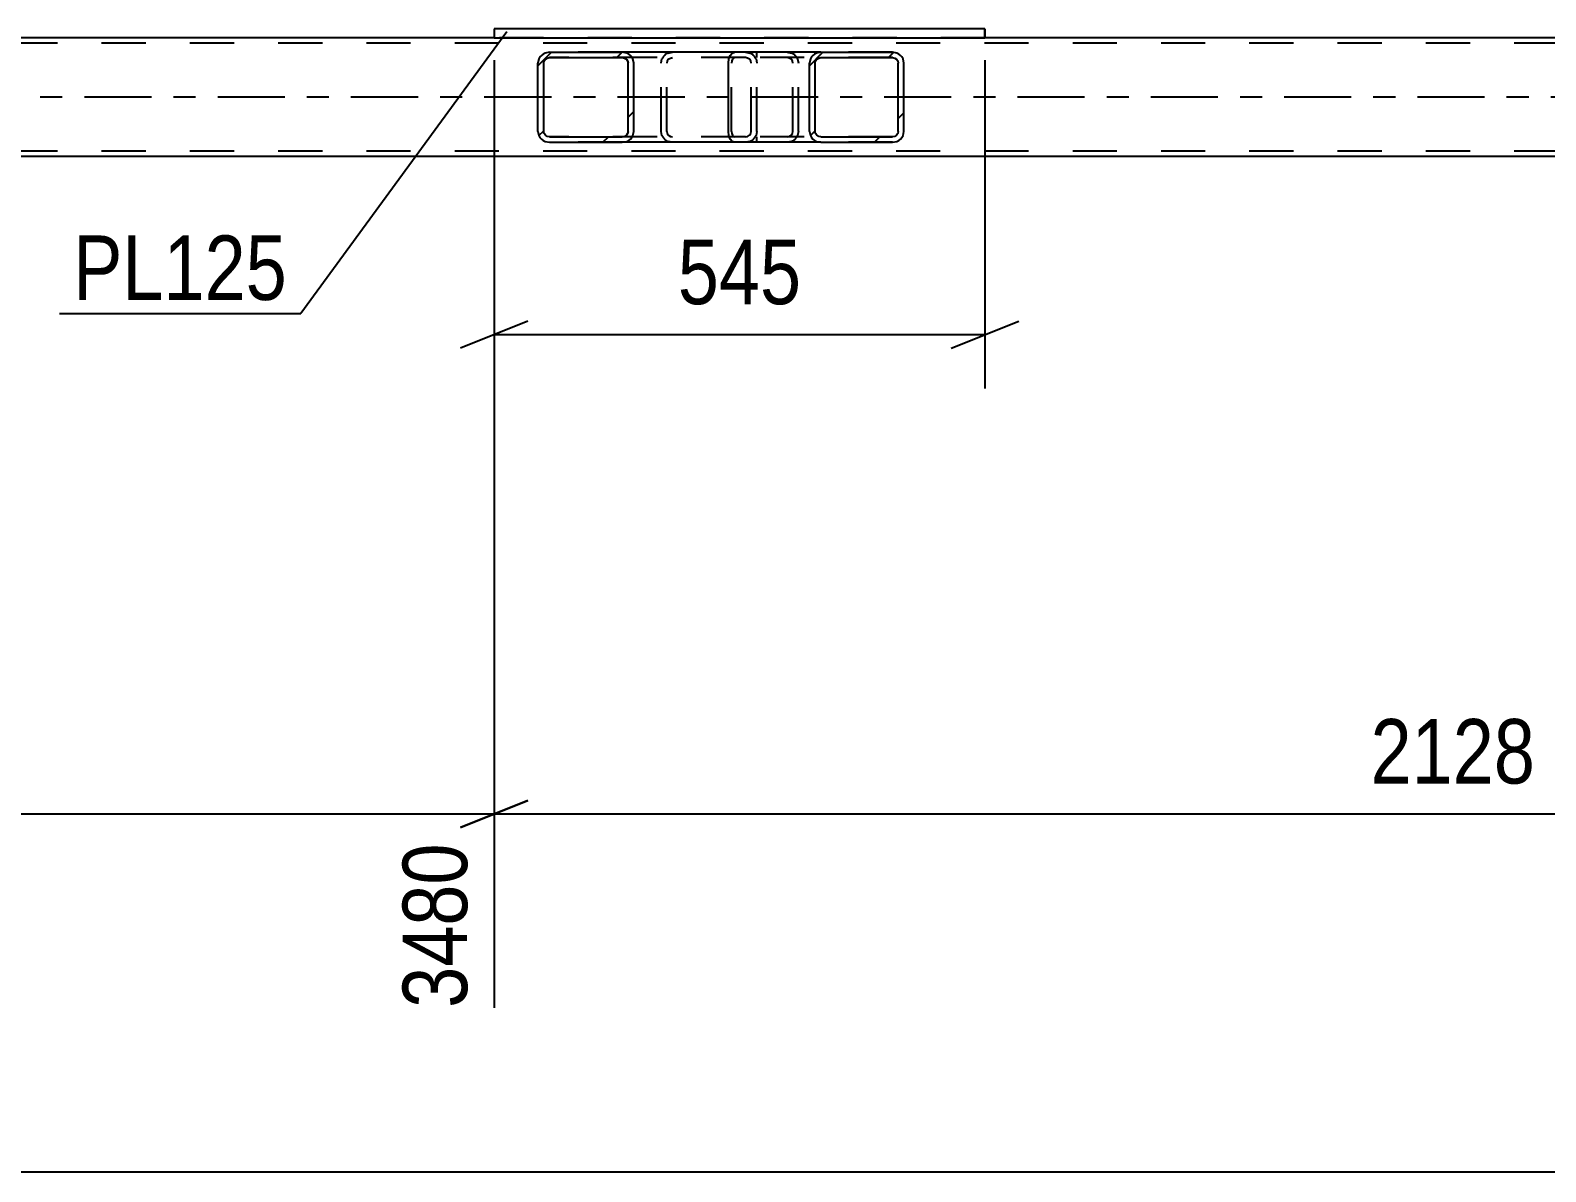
# Model space of a CAD drawing. Header units: millimetres. Extents: x -832 to 357, y -842 to -1.
# Drawn here: x -672.9 to -605.6, y -566.5 to -515.8 of the extents above; entities that cross this region are included whole.
import ezdxf

# ---------------------------------------------------------------- set-up
doc = ezdxf.new("R2010")
doc.units = ezdxf.units.MM
doc.linetypes.add('DXK_LINE_DOT2', pattern=[3.9198, 1.9599, -1.9599])
doc.linetypes.add('DXK_LINE_DOT3', pattern=[5.9187, 2.979, -0.9799, 0.9799, -0.9799])
doc.styles.add('Arial Narrow', font='ARIALN.TTF', dxfattribs={"height": 0.2})

# ---------------------------------------------------------------- blocks, each defined once
blk = doc.blocks.new('Part-570388851-8277 - 8256')
at = {"linetype": 'Continuous'}
h = blk.add_hatch(dxfattribs=at)
h.set_pattern_fill('', scale=0.7, style=0, pattern_type=0)
h.set_pattern_definition([(45, (-650.3363, -520.5065), (-1.57154, 1.57154), [])])
h.paths.add_polyline_path([(-650.375, -520.323), (-650.336, -520.507), (-650.226, -520.662), (-650.06, -520.766), (-649.864, -520.803), (-646.629, -520.803), (-646.434, -520.766), (-646.268, -520.662), (-646.157, -520.507), (-646.118, -520.323), (-646.118, -517.283), (-646.157, -517.099), (-646.268, -516.943), (-646.434, -516.839), (-646.629, -516.803), (-649.864, -516.803), (-650.06, -516.839), (-650.226, -516.943), (-650.336, -517.099), (-650.375, -517.283)])
h.paths.add_polyline_path([(-650.1, -517.191), (-650.045, -517.113), (-649.962, -517.061), (-649.864, -517.043), (-646.629, -517.043), (-646.532, -517.061), (-646.449, -517.113), (-646.393, -517.191), (-646.374, -517.283), (-646.374, -520.323), (-646.393, -520.415), (-646.449, -520.493), (-646.532, -520.545), (-646.629, -520.563), (-649.864, -520.563), (-649.962, -520.545), (-650.045, -520.493), (-650.1, -520.415), (-650.12, -520.323), (-650.12, -517.283)])
at = {"color": 2, "linetype": 'Continuous'}
for p, q in [((-650.336, -517.099), (-650.375, -517.283)), ((-650.375, -520.323), (-650.375, -517.283)), ((-650.12, -517.283), (-650.1, -517.191)), ((-650.12, -520.323), (-650.12, -517.283)), ((-650.1, -517.191), (-650.045, -517.113)), ((-649.864, -516.803), (-650.06, -516.839)), ((-650.045, -517.113), (-649.962, -517.061)), ((-649.962, -517.061), (-649.864, -517.043)), ((-649.864, -516.803), (-646.629, -516.803)), ((-649.864, -517.043), (-646.629, -517.043)), ((-641.646, -516.803), (-646.629, -516.803)), ((-646.434, -516.839), (-646.629, -516.803)), ((-646.629, -517.043), (-646.532, -517.061)), ((-646.532, -517.061), (-646.449, -517.113)), ((-646.449, -517.113), (-646.393, -517.191)), ((-646.393, -517.191), (-646.374, -517.283)), ((-646.374, -520.323), (-646.374, -517.283)), ((-646.118, -517.283), (-646.157, -517.099)), ((-646.118, -520.323), (-646.118, -517.283)), ((-650.375, -520.323), (-650.336, -520.507)), ((-650.1, -520.415), (-650.12, -520.323)), ((-650.045, -520.493), (-650.1, -520.415)), ((-649.962, -520.545), (-650.045, -520.493)), ((-649.864, -520.563), (-649.962, -520.545)), ((-649.864, -520.563), (-646.629, -520.563)), ((-646.532, -520.545), (-646.629, -520.563)), ((-646.449, -520.493), (-646.532, -520.545)), ((-646.393, -520.415), (-646.449, -520.493)), ((-646.374, -520.323), (-646.393, -520.415)), ((-646.157, -520.507), (-646.118, -520.323)), ((-650.06, -520.766), (-649.864, -520.803)), ((-649.864, -520.803), (-646.629, -520.803)), ((-646.629, -520.803), (-646.434, -520.766)), ((-641.646, -520.803), (-646.629, -520.803))]:
    blk.add_line(p, q, dxfattribs=at)
at = {"color": 7, "linetype": 'DXK_LINE_DOT2'}
for p, q in [((-646.629, -516.803), (-649.864, -516.803)), ((-641.164, -517.043), (-649.864, -517.043)), ((-644.91, -517.283), (-644.871, -517.099)), ((-644.91, -520.323), (-644.91, -517.283)), ((-644.635, -517.191), (-644.654, -517.283)), ((-644.654, -520.323), (-644.654, -517.283)), ((-644.58, -517.113), (-644.635, -517.191)), ((-644.595, -516.839), (-644.399, -516.803)), ((-644.58, -517.113), (-644.557, -517.099)), ((-644.557, -517.099), (-644.497, -517.061)), ((-644.497, -517.061), (-644.399, -517.043)), ((-641.164, -516.803), (-641.646, -516.803)), ((-641.164, -516.803), (-640.969, -516.839)), ((-641.066, -517.061), (-641.164, -517.043)), ((-640.983, -517.113), (-641.066, -517.061)), ((-640.928, -517.191), (-640.983, -517.113)), ((-640.909, -517.283), (-640.928, -517.191)), ((-640.909, -520.323), (-640.909, -517.283)), ((-640.692, -517.099), (-640.653, -517.283)), ((-640.653, -520.323), (-640.653, -517.283)), ((-641.164, -520.563), (-649.864, -520.563)), ((-644.871, -520.507), (-644.91, -520.323)), ((-644.654, -520.323), (-644.635, -520.415)), ((-644.635, -520.415), (-644.58, -520.493)), ((-644.58, -520.493), (-644.557, -520.507)), ((-644.557, -520.507), (-644.497, -520.545)), ((-644.497, -520.545), (-644.399, -520.563)), ((-641.164, -520.563), (-641.066, -520.545)), ((-641.066, -520.545), (-640.983, -520.493)), ((-640.983, -520.493), (-640.928, -520.415)), ((-640.928, -520.415), (-640.909, -520.323)), ((-640.653, -520.323), (-640.692, -520.507)), ((-646.629, -520.803), (-649.864, -520.803)), ((-644.399, -520.803), (-644.595, -520.766)), ((-641.164, -520.803), (-641.646, -520.803)), ((-640.969, -520.766), (-641.164, -520.803))]:
    blk.add_line(p, q, dxfattribs=at)
at = {"color": 2, "linetype": 'Continuous'}
for centre, start, end in [((-649.884, -517.304), 110.75831, 155.68003), ((-646.61, -517.304), 24.31997, 69.24169), ((-649.884, -520.302), 204.31997, 249.24169), ((-646.61, -520.302), 290.75831, 335.68003)]:
    blk.add_arc(centre, 0.496, start, end, dxfattribs=at)
at = {"color": 7, "linetype": 'DXK_LINE_DOT2'}
for centre, start, end in [((-644.419, -517.304), 110.75831, 155.68004), ((-641.144, -517.304), 24.31996, 69.24169), ((-644.419, -520.302), 204.31996, 249.24169), ((-641.144, -520.302), 290.75831, 335.68004)]:
    blk.add_arc(centre, 0.496, start, end, dxfattribs=at)
blk = doc.blocks.new('Part-570388851-8420 - 8256')
at = {"linetype": 'Continuous'}
h = blk.add_hatch(dxfattribs=at)
h.set_pattern_fill('', scale=0.7, style=0, pattern_type=0)
h.set_pattern_definition([(45, (-638.2796, -520.5065), (-1.57154, 1.57154), [])])
h.paths.add_polyline_path([(-638.318, -520.323), (-638.28, -520.507), (-638.171, -520.662), (-638.007, -520.766), (-637.815, -520.803), (-634.631, -520.803), (-634.438, -520.766), (-634.275, -520.662), (-634.166, -520.507), (-634.128, -520.323), (-634.128, -517.283), (-634.166, -517.099), (-634.275, -516.943), (-634.438, -516.839), (-634.631, -516.803), (-637.815, -516.803), (-638.007, -516.839), (-638.171, -516.943), (-638.28, -517.099), (-638.318, -517.283)])
h.paths.add_polyline_path([(-638.047, -517.191), (-637.993, -517.113), (-637.911, -517.061), (-637.815, -517.043), (-634.631, -517.043), (-634.535, -517.061), (-634.453, -517.113), (-634.399, -517.191), (-634.379, -517.283), (-634.379, -520.323), (-634.399, -520.415), (-634.453, -520.493), (-634.535, -520.545), (-634.631, -520.563), (-637.815, -520.563), (-637.911, -520.545), (-637.993, -520.493), (-638.047, -520.415), (-638.066, -520.323), (-638.066, -517.283)])
at = {"color": 2, "linetype": 'Continuous'}
for p, q in [((-641.916, -517.283), (-641.896, -517.099)), ((-641.916, -520.323), (-641.916, -517.283)), ((-641.896, -517.099), (-641.837, -516.943)), ((-641.837, -516.943), (-641.749, -516.839)), ((-641.749, -516.839), (-641.646, -516.803)), ((-637.815, -516.803), (-641.646, -516.803)), ((-638.28, -517.099), (-638.318, -517.283)), ((-638.318, -520.323), (-638.318, -517.283)), ((-638.066, -517.283), (-638.047, -517.191)), ((-638.066, -520.323), (-638.066, -517.283)), ((-638.047, -517.191), (-637.993, -517.113)), ((-637.815, -516.803), (-638.007, -516.839)), ((-637.993, -517.113), (-637.911, -517.061)), ((-637.911, -517.061), (-637.815, -517.043)), ((-637.815, -516.803), (-634.631, -516.803)), ((-637.815, -517.043), (-634.631, -517.043)), ((-634.438, -516.839), (-634.631, -516.803)), ((-634.631, -517.043), (-634.535, -517.061)), ((-634.535, -517.061), (-634.453, -517.113)), ((-634.453, -517.113), (-634.399, -517.191)), ((-634.399, -517.191), (-634.379, -517.283)), ((-634.379, -520.323), (-634.379, -517.283)), ((-634.128, -517.283), (-634.166, -517.099)), ((-634.128, -520.323), (-634.128, -517.283)), ((-641.896, -520.507), (-641.916, -520.323)), ((-641.837, -520.662), (-641.896, -520.507)), ((-641.749, -520.766), (-641.837, -520.662)), ((-638.318, -520.323), (-638.28, -520.507)), ((-638.047, -520.415), (-638.066, -520.323)), ((-637.993, -520.493), (-638.047, -520.415)), ((-637.911, -520.545), (-637.993, -520.493)), ((-637.815, -520.563), (-637.911, -520.545)), ((-637.815, -520.563), (-634.631, -520.563)), ((-634.535, -520.545), (-634.631, -520.563)), ((-634.453, -520.493), (-634.535, -520.545)), ((-634.399, -520.415), (-634.453, -520.493)), ((-634.379, -520.323), (-634.399, -520.415)), ((-634.166, -520.507), (-634.128, -520.323)), ((-641.646, -520.803), (-641.749, -520.766)), ((-637.815, -520.803), (-641.646, -520.803)), ((-638.007, -520.766), (-637.815, -520.803)), ((-637.815, -520.803), (-634.631, -520.803)), ((-634.631, -520.803), (-634.438, -520.766))]:
    blk.add_line(p, q, dxfattribs=at)
at = {"color": 7, "linetype": 'DXK_LINE_DOT2'}
for p, q in [((-641.771, -517.191), (-641.781, -517.283)), ((-641.781, -520.323), (-641.781, -517.283)), ((-641.741, -517.113), (-641.771, -517.191)), ((-641.697, -517.061), (-641.741, -517.113)), ((-641.646, -517.043), (-641.697, -517.061)), ((-634.631, -517.043), (-641.646, -517.043)), ((-640.653, -517.043), (-640.653, -516.803)), ((-639.311, -516.803), (-639.119, -516.839)), ((-639.215, -517.061), (-639.311, -517.043)), ((-639.133, -517.113), (-639.215, -517.061)), ((-639.079, -517.191), (-639.133, -517.113)), ((-639.06, -517.283), (-639.079, -517.191)), ((-639.06, -520.323), (-639.06, -517.283)), ((-638.847, -517.099), (-638.808, -517.283)), ((-638.808, -520.323), (-638.808, -517.283)), ((-634.631, -516.803), (-637.815, -516.803)), ((-641.781, -520.323), (-641.771, -520.415)), ((-641.771, -520.415), (-641.741, -520.493)), ((-641.741, -520.493), (-641.697, -520.545)), ((-641.697, -520.545), (-641.646, -520.563)), ((-634.631, -520.563), (-641.646, -520.563)), ((-640.653, -520.803), (-640.653, -520.563)), ((-639.311, -520.563), (-639.215, -520.545)), ((-639.215, -520.545), (-639.133, -520.493)), ((-639.133, -520.493), (-639.079, -520.415)), ((-639.079, -520.415), (-639.06, -520.323)), ((-638.808, -520.323), (-638.847, -520.507)), ((-639.119, -520.766), (-639.311, -520.803)), ((-634.631, -520.803), (-637.815, -520.803))]:
    blk.add_line(p, q, dxfattribs=at)
for centre, start, end in [((-639.297, -517.298), 23.84941, 68.8059), ((-639.297, -520.308), 291.1941, 336.15059)]:
    blk.add_arc(centre, 0.492, start, end, dxfattribs=at)
at = {"color": 2, "linetype": 'Continuous'}
for centre, start, end in [((-637.83, -517.298), 111.19411, 156.1506), ((-634.616, -517.298), 23.8494, 68.80589), ((-637.83, -520.308), 203.8494, 248.80589), ((-634.616, -520.308), 291.19411, 336.1506)]:
    blk.add_arc(centre, 0.492, start, end, dxfattribs=at)
blk = doc.blocks.new('Part-570388851-8672 - 8256')
at = {"color": 2, "linetype": 'Continuous'}
for p, q in [((-652.318, -515.763), (-652.318, -516.163)), ((-630.527, -515.763), (-652.318, -515.763)), ((-630.527, -515.763), (-630.527, -516.163)), ((-630.527, -515.763), (-630.527, -515.763)), ((-652.318, -516.163), (-630.527, -516.163)), ((-630.527, -516.163), (-630.527, -516.163))]:
    blk.add_line(p, q, dxfattribs=at)
at = {"color": 7, "linetype": 'DXK_LINE_DOT2'}
for p, q in [((-652.318, -515.763), (-652.318, -516.163)), ((-630.527, -516.163), (-630.527, -515.763)), ((-630.527, -515.763), (-630.527, -515.763)), ((-630.527, -516.163), (-630.527, -516.163))]:
    blk.add_line(p, q, dxfattribs=at)
blk = doc.blocks.new('Part-570388851-8800 - 8256')
at = {"color": 7, "linetype": 'DXK_LINE_DOT2'}
for p, q in [((-111.176, -516.403), (-791.513, -516.403)), ((-630.527, -516.163), (-652.318, -516.163)), ((-111.176, -521.203), (-791.513, -521.203))]:
    blk.add_line(p, q, dxfattribs=at)
at = {"color": 2, "linetype": 'Continuous'}
for p, q in [((-652.318, -516.163), (-715.662, -516.163)), ((-567.183, -516.163), (-630.527, -516.163)), ((-111.176, -521.443), (-791.513, -521.443))]:
    blk.add_line(p, q, dxfattribs=at)
at = {"color": 7, "linetype": 'DXK_LINE_DOT3'}
blk.add_line((-111.176, -518.803), (-791.513, -518.803), dxfattribs=at)
blk = doc.blocks.new('StraightDimension-570388851-9161 - 8256')
at = {"color": 7, "linetype": 'Continuous'}
for p, q in [((-652.318, -517.163), (-652.318, -559.25)), ((-653.818, -551.238), (-650.818, -550.038)), ((-737.452, -550.638), (-652.318, -550.638))]:
    blk.add_line(p, q, dxfattribs=at)
at = {"color": 0, "linetype": 'Continuous'}
blk.add_wipeout([(-652.918, -551.338), (-657.118, -551.338), (-657.118, -559.85), (-652.918, -559.85)], dxfattribs=at)
at = {"color": 3, "linetype": 'Continuous', "style": 'Arial Narrow'}
blk.add_text('3480', height=2.8633, rotation=90.00021, dxfattribs=at).set_placement((-653.518, -559.25))
blk = doc.blocks.new('StraightDimension-570388851-8904 - 8256')
at = {"color": 7, "linetype": 'Continuous'}
blk.add_line((-792.153, -566.531), (-95.843, -566.531), dxfattribs=at)
blk = doc.blocks.new('StraightDimension-570388851-9153 - 8256')
at = {"color": 7, "linetype": 'Continuous'}
for p, q in [((-652.318, -517.163), (-652.318, -559.25)), ((-650.818, -550.038), (-653.818, -551.238)), ((-652.318, -550.638), (-567.183, -550.638))]:
    blk.add_line(p, q, dxfattribs=at)
at = {"color": 0}
blk.add_wipeout([(-605.494, -549.888), (-605.494, -545.688), (-614.007, -545.688), (-614.007, -549.888)], dxfattribs=at)
at = {"color": 3, "style": 'Arial Narrow'}
blk.add_text('2128', height=2.8633, dxfattribs=at).set_placement((-613.407, -549.288))
blk = doc.blocks.new('StraightDimension-570388851-9530 - 8256')
at = {"color": 7, "linetype": 'Continuous'}
for p, q in [((-652.318, -517.163), (-652.318, -531.746)), ((-630.527, -517.163), (-630.527, -531.746)), ((-650.818, -528.746), (-653.818, -529.946)), ((-632.027, -529.946), (-629.027, -528.746)), ((-652.318, -529.346), (-630.527, -529.346))]:
    blk.add_line(p, q, dxfattribs=at)
at = {"color": 0}
blk.add_wipeout([(-638.08, -528.596), (-638.08, -524.396), (-644.765, -524.396), (-644.765, -528.596)], dxfattribs=at)
at = {"color": 3, "style": 'Arial Narrow'}
blk.add_text('545', height=2.8633, dxfattribs=at).set_placement((-644.165, -527.996))
blk = doc.blocks.new('Mark-570388851-8668 - 8256')
at = {"color": 30, "linetype": 'Continuous'}
for p in [(-651.752, -515.897), (-671.611, -528.407)]:
    blk.add_line(p, (-660.907, -528.407), dxfattribs=at)
at = {"color": 0}
blk.add_wipeout([(-661.507, -527.807), (-661.507, -524.807), (-671.011, -524.807), (-671.011, -527.807)], dxfattribs=at)
blk.add_wipeout([(-661.507, -527.807), (-661.507, -524.807), (-671.011, -524.807), (-671.011, -527.807)], dxfattribs=at)
at = {"color": 3, "style": 'Arial Narrow'}
blk.add_text('PL125', height=2.8633, dxfattribs=at).set_placement((-671.011, -527.807))

msp = doc.modelspace()

# ---------------------------------------------------------------- block references
for name in ['Part-570388851-8672 - 8256', 'Part-570388851-8800 - 8256', 'Part-570388851-8277 - 8256', 'Part-570388851-8420 - 8256']:
    msp.add_blockref(name, (0, 0))

# ---------------------------------------------------------------- next in the draw order: block references
msp.add_blockref('StraightDimension-570388851-9161 - 8256', (0, 0))

# ---------------------------------------------------------------- next in the draw order: block references
msp.add_blockref('StraightDimension-570388851-8904 - 8256', (0, 0))

# ---------------------------------------------------------------- next in the draw order: block references
msp.add_blockref('StraightDimension-570388851-9153 - 8256', (0, 0))

# ---------------------------------------------------------------- next in the draw order: block references
msp.add_blockref('StraightDimension-570388851-9530 - 8256', (0, 0))

# ---------------------------------------------------------------- next in the draw order: block references
msp.add_blockref('Mark-570388851-8668 - 8256', (0, 0))

doc.saveas('drawing.dxf')
